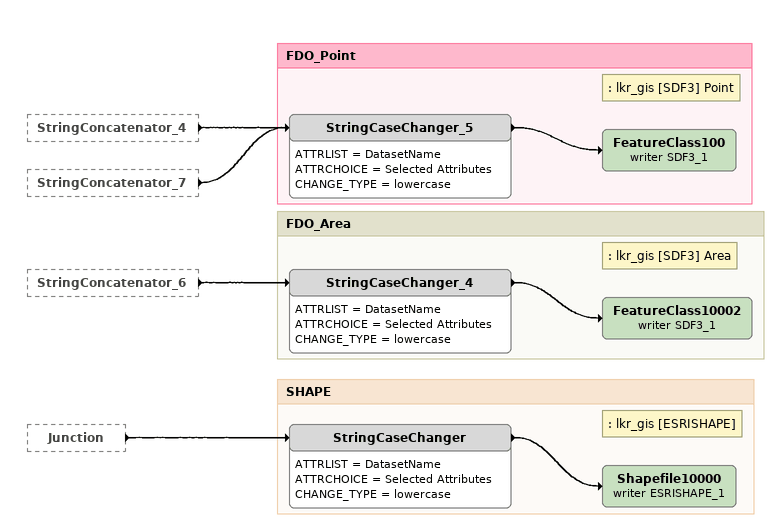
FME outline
StringConcatenator_4 [outside]
    -> StringCaseChanger_5
StringConcatenator_7 [outside]
    -> StringCaseChanger_5
StringConcatenator_6 [outside]
    -> StringCaseChanger_4
Junction [outside]
    -> StringCaseChanger

Bookmark: FDO_Area
StringCaseChanger_4
    ATTRLIST = DatasetName
    ATTRCHOICE = Selected Attributes
    CHANGE_TYPE = lowercase
    -> FeatureClass10002 (writer SDF3_1)
Note: : lkr_gis [SDF3] Area
FeatureClass10002 (writer SDF3_1)

Bookmark: FDO_Point
StringCaseChanger_5
    ATTRLIST = DatasetName
    ATTRCHOICE = Selected Attributes
    CHANGE_TYPE = lowercase
    -> FeatureClass100 (writer SDF3_1)
Note: : lkr_gis [SDF3] Point
FeatureClass100 (writer SDF3_1)

Bookmark: SHAPE
StringCaseChanger
    ATTRLIST = DatasetName
    ATTRCHOICE = Selected Attributes
    CHANGE_TYPE = lowercase
    -> Shapefile10000 (writer ESRISHAPE_1)
Note: : lkr_gis [ESRISHAPE]
Shapefile10000 (writer ESRISHAPE_1)
